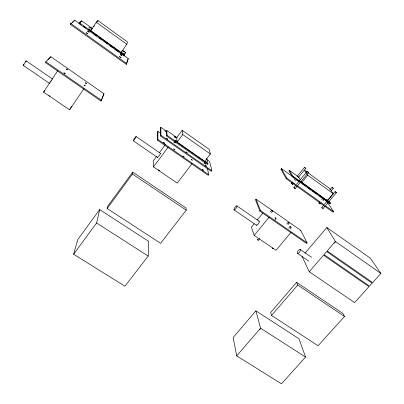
<?xml version="1.0" encoding="UTF-8"?>
<svg xmlns="http://www.w3.org/2000/svg" width="404" height="404" viewBox="0 0 404 404"><rect width="100%" height="100%" fill="white"/><g stroke="black" fill="none" stroke-linecap="round" stroke-linejoin="round"><path stroke-width="0.61" d="M207.333 168.236L208.772 174.7L208.262 175.361L157.378 140.112L157.883 139.42L157.939 131.345L160.504 133.133M157.378 140.112L157.454 132.012L157.939 131.345M191.986 163.731L177.28 183.103L153.49 166.913L153.661 160.378L156.646 156.343M148.202 256.07L148.728 241.385L99.682 209.595L77.785 239.577L73.629 254.252L124.912 286.209L148.202 256.07L96.596 222.952L99.682 209.595M297.142 186.239L295.188 188.623L294.657 188.047M289.88 228.901C292.935 227.785 289.279 224.937 288.86 228.073M287.875 224.649L289.072 223.2L288.097 222.392M107.171 208.535L132.462 174.063L132.699 172.119L186.007 207.964L186.239 210.181L160.61 243.294L107.171 208.535L107.621 206.323L132.699 172.119M274.861 220.029L276.058 218.564L275.033 217.736M275.018 217.806L276.033 218.589M259.767 238.375L258.171 240.314L257.767 239.769M80.386 24.225L74.78 20.2L70.225 24.25L126.341 64.382L128.305 58.636L120.66 53.146M126.341 64.382L127.649 59.908M92.39 28.538L81.689 20.836L78.977 23.568L124.048 55.929L125.503 52.374L122.442 50.177M124.048 55.929L124.811 53.666M126.78 44.283L127.573 42.036L97.864 20.508L96.319 22.24L90.708 30.664L121.124 52.52L126.78 44.283L96.319 22.24M121.124 52.52L121.493 51.54M101.444 100.298L103.985 93.763L50.833 56.737L45.233 62.423L100.944 101.015L101.444 100.298L45.723 61.671M100.944 101.015L103.985 93.763M25.8 61.554L26.119 60.863L23.139 65.297L49.712 83.512M49.748 83.426L49.899 83.168M57.757 70.685L43.551 92.107L69.564 109.807L71.533 106.333M258.171 240.314L257.156 239.481L257.545 239.607M25.654 61.802L25.492 62.07M50.833 56.737L47.798 59.938M74.78 20.2L72.483 22.412M50.495 82.234L50.692 81.941M81.689 20.836L78.977 23.568M93.758 26.674L94.44 25.649M96.152 23.079L97.864 20.508M51.313 81.007L51.525 80.699M69.564 109.807L83.88 88.784M125.003 53.101L125.503 52.374M127.81 59.348L128.305 58.636M24.073 64.196L23.881 64.458M166.504 131.305L160.853 127.356L160.368 128.023L160.423 135.961L211.343 171.367L211.858 170.7L209.626 161.454L206.545 159.302M73.629 254.252L96.596 222.952M160.423 135.961L160.928 135.269L160.853 127.356M177.073 137.678L166.852 130.527L166.357 131.199L166.549 135.996L207.464 164.524L207.979 163.857L206.727 158.424M166.549 135.996L167.054 135.31L166.852 130.527M159.252 152.813L165.221 144.743M153.49 166.913L168.114 147.192M182.159 130.31L176.7 137.668L177.114 142.062L204.737 161.337L210.358 153.98L209.186 149.344L182.159 130.31L182.704 134.552L177.114 142.062M23.624 64.792L23.185 65.281M255.974 199.142L255.48 199.758L259.903 211.141L306.565 243.466L307.085 242.849L300.712 230.315L255.974 199.142L260.423 210.504L307.085 242.849M294.193 177.76L281.396 168.574L280.886 169.21L286.214 178.714L333.073 212.226L333.613 211.59L326.437 200.919L325.417 200.182M299.111 177.351L289.4 170.357L288.88 170.998L292.259 176.7L329.942 203.752L330.477 203.121L329.159 201.192M259.903 211.141L260.423 210.504M286.214 178.714L286.749 178.058L281.396 168.574M292.259 176.7L292.789 176.043L289.4 170.357M254.146 223.806L251.414 227.169L254.187 235.436L276.028 250.298L291.001 232.381M257.272 219.968L262.741 213.246M292.244 182.371L291.456 183.34L291.905 183.562M294.218 179.957L295.4 178.507M296.975 176.573L304.47 167.387L305.772 168.402L298.268 177.603M270.352 211.837L271.549 210.383L272.549 211.186M293.531 183.401L292.743 184.365L292.476 184.022M295.506 180.982L296.693 179.533M271.357 212.65L272.538 211.201L271.528 210.418M254.187 235.436L269.114 217.195M295.829 185.194L293.875 187.582L295.193 188.607M296.612 184.239L307.151 171.362L307.878 171.816L308.479 172.397L297.925 185.284M307.949 172.766L329.326 188.254L333.209 193.652L327.316 200.667L301.869 182.381L307.742 175.225L304.389 170.185L306.934 172.028M43.551 92.107L45.021 90.324M286.87 223.841L288.062 222.407L289.072 223.2M320.963 203.035C320.746 205.272 317.494 202.646 319.695 202M321.675 199.637L322.862 198.218M329.992 189.708L331.972 187.345L332.694 187.809L333.26 188.365L331.275 190.744M322.947 200.672L324.134 199.253M300.212 230.911L300.712 230.315M325.104 206.136L323.084 208.54L322.347 208.09L321.786 207.504L323.811 205.086M324.619 204.126L335.123 191.632L336.436 192.678M325.917 205.176L336.431 192.688M255.883 310.833L233.159 337.502L236.683 355.874L281.492 383.8L305.56 357.07L298.935 338.734L255.883 310.833L260.56 328.189L305.56 357.07M304.964 253.237L326.876 227.518L370.397 258.252L380.871 273.437L354.586 302.626L309.247 271.746L302.121 256.57M296.617 282.346L270.635 312.534L271.544 315.458L318.094 345.743L344.496 316.463L343.011 313.544L296.617 282.346L297.753 285.072L344.496 316.463M236.683 355.874L260.56 328.189M271.544 315.458L297.753 285.072M309.247 271.746L335.365 241.461L326.876 227.518M259.762 329.689L260.58 328.74M334.436 243.137L335.259 242.183M90.708 30.664L92.051 29.118M70.225 24.25L71.129 23.513M293.885 187.572L294.334 187.799M291.067 227.462L290.067 226.644M292.723 184.376L291.451 183.371M321.801 207.484L322.21 207.691M318.913 202.944L319.357 203.187M336.411 192.693L335.128 191.673M308.464 172.422L307.161 171.407M304.485 167.382L305.772 168.392M333.224 188.38L331.977 187.38M49.904 96.238L48.98 95.576M89.491 30.694L89.153 30.497M175.553 141.779L175.296 141.617M122.624 54.53L122.341 54.343M166.63 131.936L166.155 131.724L166.64 132.265M132.462 174.063L186.239 210.181M133.204 140.749L157.52 157.419M234.088 209.918L256.424 225.23M297.435 253.343L308.777 261.12M26.119 60.863L52.656 79.123M136.097 136.547A2.555 0.303 -55.8 0 1 134.088 139.93A2.555 0.303 -55.8 0 1 133.769 139.466A2.555 0.303 -55.8 0 1 136.097 136.547L160.398 153.268M236.89 205.904A2.449 0.717 -55.4 0 1 235.285 209.292A2.449 0.717 -55.4 0 1 234.295 208.54A2.449 0.717 -55.4 0 1 236.89 205.904L259.211 221.261M300.233 249.49A2.384 0.959 -55 0 1 298.768 252.929A2.384 0.959 -55 0 1 297.506 251.838A2.384 0.959 -55 0 1 300.233 249.49L311.565 257.292M157.883 139.42L208.772 174.7M160.928 135.269L211.858 170.7M174.023 136.557L175.048 137.274M164.473 130.891L166.014 131.967M167.054 135.31L207.979 163.857M335.365 241.461L380.871 273.437M182.704 134.552L210.358 153.98M70.73 23.472L126.856 63.635M286.749 178.058L333.613 211.59M88.835 27.083L89.855 27.815M79.482 22.801L124.558 55.181M292.789 176.043L330.477 203.121M83.446 26.422L85.486 27.886M89.052 30.451L91.092 31.916M93.132 33.375L96.702 35.941M99.248 37.769L101.798 39.602M104.858 41.799L107.403 43.627M110.464 45.824L113.014 47.652M115.049 49.116L118.109 51.313M296.753 179.598L299.314 181.436M302.384 183.643L305.454 185.85M308.015 187.683L311.085 189.89M312.62 190.996L316.716 193.935M319.786 196.137L322.341 197.975M307.742 175.225L333.209 193.652M291.996 183.628L292.314 183.876M122.205 54.247L121.811 53.929M272.912 248.208C271.16 247.208 274.266 249.722 272.983 248.263M319.675 203.429L320.175 203.964M159.166 170.296L159.353 170.634L158.267 169.877M322.897 208.267L323.089 208.525M327.846 199.263L328.502 200.227M329.285 202.788L329.942 203.752M326.634 199.657L327.316 200.667M298.657 177.199L300.263 179.79M301.227 181.346L301.869 182.381M160.186 153.303A2.53 0.409 -55.7 0 1 159.105 155.843A2.53 0.409 -55.7 0 1 157.6 156.924M258.732 221.271A2.424 0.803 -55.3 0 1 258.459 223.74A2.424 0.803 -55.3 0 1 256.293 224.75M184.057 156.787L182.946 155.984L184.042 156.823M67.468 69.831L66.271 69.033L67.468 69.831M65.216 73.685L63.983 72.866L65.216 73.685M176.477 141.203L175.094 140.193L176.477 141.218M176.159 137.688L174.796 136.703L176.159 137.688M175.215 142.9L173.831 141.895L175.215 142.915M174.876 149.803L173.765 149L174.876 149.803M124.27 51.97L122.801 50.924L124.27 51.97M123.579 53.949L122.079 52.889L123.579 53.964M121.766 55.606L120.301 54.565L121.761 55.585M121.028 57.656L119.528 56.6L121.028 57.656M167.524 139.092L166.398 138.279L167.524 139.092M164.484 143.213L163.362 142.4L164.484 143.228M206.378 166.16L205.282 165.347L206.378 166.16M206.777 162.363L205.414 161.358L206.777 162.363M205.505 164.019L204.146 163.019L205.505 164.019M203.313 170.155L202.217 169.347L203.308 170.17M86.416 83.588L85.239 82.785L86.416 83.588M85.183 85.825L83.982 85.007L85.153 85.855M192.203 160.181L191.112 159.378L192.198 160.196M187.113 152.742L186.012 151.914L187.082 152.773M91.587 28.447L90.077 27.401L91.582 28.457M90.228 29.982L88.683 28.916L90.228 29.967M89.107 32.174L87.597 31.108L89.107 32.174M87.703 33.785L86.158 32.694L87.698 33.795M324.715 255.07L324.19 255.676L368.291 286.229L368.817 285.643L324.715 255.07M327.861 251.424L327.336 252.03L371.453 282.714L371.983 282.123L327.861 251.424"/></g></svg>
